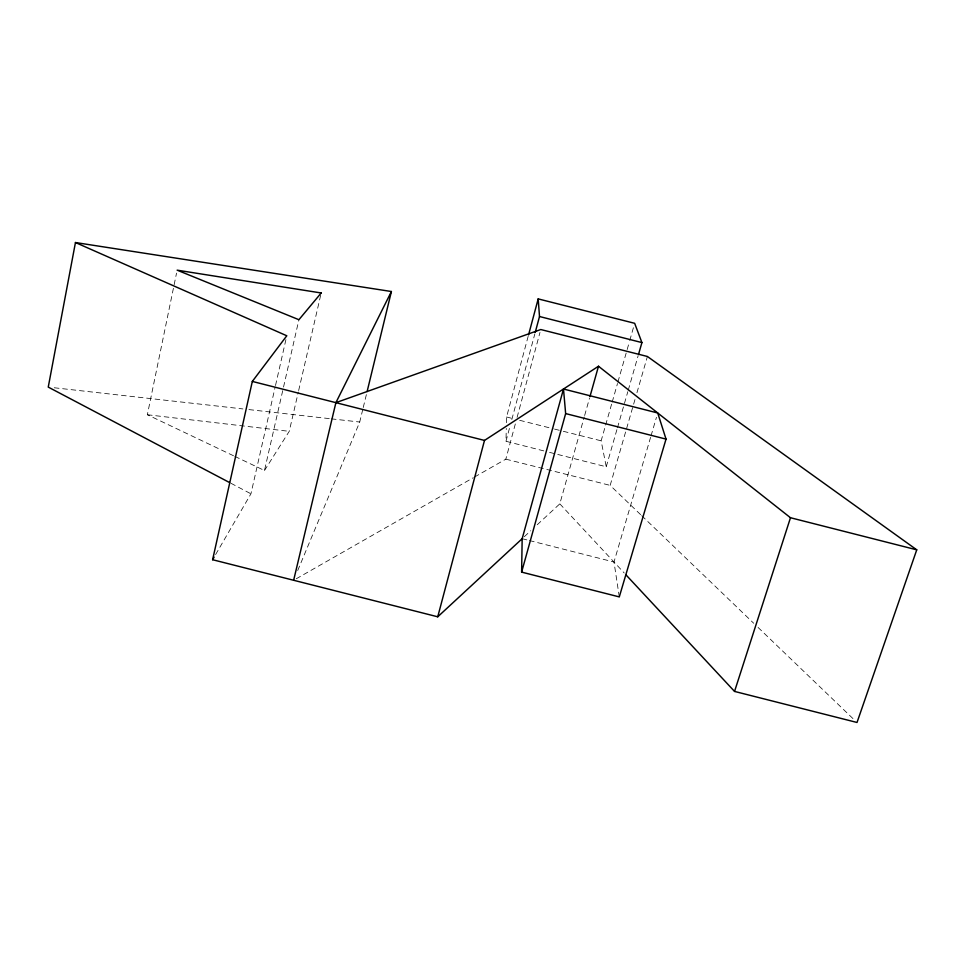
<?xml version="1.0" encoding="UTF-8"?>
<svg xmlns="http://www.w3.org/2000/svg" width="965" height="965" viewBox="0 0 965 965"><rect width="100%" height="100%" fill="white"/><g stroke="black" fill="none" stroke-linecap="round" stroke-linejoin="round"><path stroke-width="0.72" stroke-dasharray="4.83 3.62" d="M543.753 450.884L505.974 441.282L506.287 428.436M506.42 422.718L506.565 417.001L528.157 336.351M233.518 455.757L147.356 414.745L176.535 273.119M215.617 554.549L250.936 493.803L275.17 386.989M275.507 385.518L286.786 335.772M234.869 456.409L264.482 470.51L283.203 388.521M283.529 387.062L298.909 319.717M264.482 470.51L289.235 431.331L298.318 392.007M298.655 390.548L320.863 294.434M297.703 570.556L359.716 422.031L362.888 408.979M363.238 407.532L366.411 394.48M505.974 441.282L510.256 425.324M511.824 419.522L534.827 333.926M474.587 476.987L505.829 459.159L515.539 423.153M517.083 417.399L539.99 332.418M537.216 524.755L559.809 503.851L584.247 416.94M584.645 415.493L589.531 398.111M549.567 452.368L606.237 466.77L601.147 440.812L605.236 426.482M605.646 425.058L611.774 403.551M612.184 402.128L617.504 383.491M617.902 382.056L629.349 341.924M629.759 340.5L633.438 327.593M606.237 466.77L617.021 429.232M617.443 427.784L627.817 391.681M628.227 390.246L638.179 355.59M640.615 514.635L610.169 485.383L635.272 398.485M636.948 392.695L647.406 356.483M619.289 596.901L613.993 562.016L650.579 437.35M651.001 435.915L656.477 417.278M524.309 536.697L530.762 530.726M296.243 578.783L473.284 477.735M54.245 387.761L242.915 408.931M248.91 409.594L329.765 418.665M331.272 418.834L359.716 422.031M147.356 414.745L289.235 431.331M506.565 417.001L513.838 418.834M519.665 420.306L553.126 428.725M554.586 429.099L561.859 430.921M563.319 431.295L601.147 440.812M505.829 459.159L610.169 485.383M522.162 538.699L527.988 540.171M529.447 540.545L613.993 562.016M230.937 483.272L250.936 493.803M641.701 515.672L753.701 623.257M758.056 627.431L854.833 720.385M559.809 503.851L624.21 572.981"/><path stroke-width="1.45" d="M521.619 572.112L522.162 538.699L563.5 389.016L657.732 412.984L666.031 439.111L619.289 596.901L521.619 572.112L565.647 413.587L563.5 389.016M367.11 391.573L391.404 291.514L75.451 242.529L48.25 387.098L229.598 482.572M522.162 538.699L437.748 616.804L212.614 559.724L252.323 381.428L286.786 335.772L75.451 242.529M293.637 580.279L335.892 402.658L391.404 291.514M437.748 616.804L484.49 440.426L598.493 366.242L790.48 517.735L916.75 549.833L857.017 722.471L734.546 691.423L626.261 575.176M528.543 334.903L538.193 298.897L634.656 323.299L641.918 342.587L638.601 354.143M535.213 332.479L539.507 316.52L538.193 298.897M589.941 396.651L598.493 366.242M734.546 691.423L790.48 517.735M212.614 559.724L214.109 557.143M335.892 402.658L540.774 329.535L647.406 356.483L916.75 549.833M252.323 381.428L484.49 440.426M539.507 316.52L641.918 342.587M565.647 413.587L666.031 439.111M321.2 292.974L298.909 319.717L177.138 270.164L321.2 292.974"/></g></svg>
